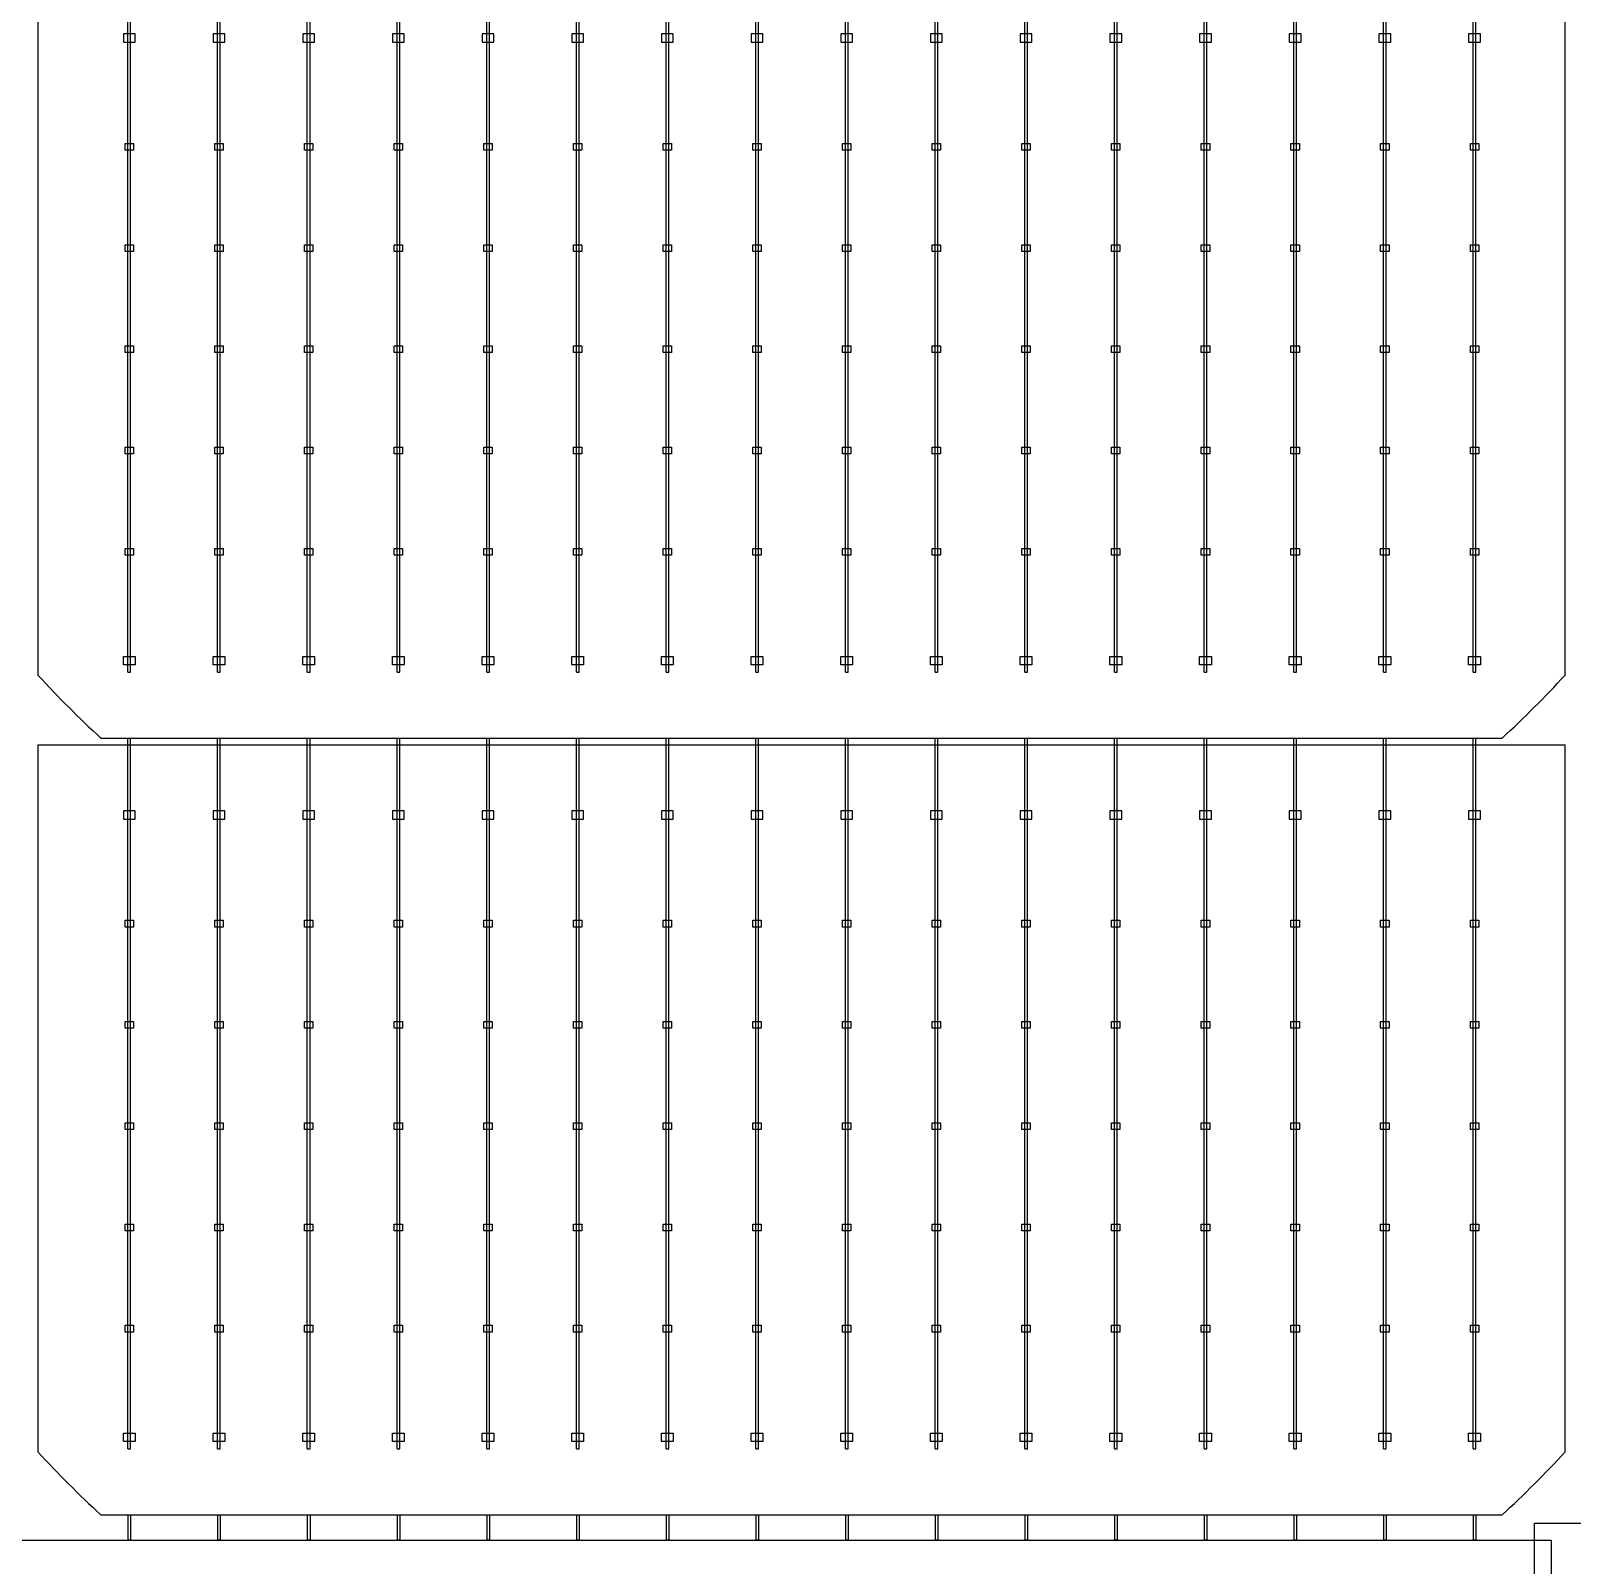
# Model space of a CAD drawing. Header units: millimetres. Extents: x 10297564 to 11610295, y -9287743 to -8409454.
# Drawn here: x 10669964 to 10671439, y -9198274 to -9196806 of the extents above; entities that cross this region are included whole.
import ezdxf

# ---------------------------------------------------------------- set-up
doc = ezdxf.new("R2010")
doc.units = ezdxf.units.MM
doc.header["$LTSCALE"] = 100
doc.layers.add('TEXTLINE', color=1, linetype='Continuous')

# ---------------------------------------------------------------- blocks, each defined once
blk = doc.blocks.new('635W')
for p, q in [((10686473.86, -10025292.66), (10686473.86, -10025207.86)), ((10686474.18, -10025292.66), (10686474.18, -10025207.86)), ((10686484.56, -10025292.66), (10686484.56, -10025207.86)), ((10686484.88, -10025292.66), (10686484.88, -10025207.86)), ((10686495.26, -10025292.66), (10686495.26, -10025207.86)), ((10686495.58, -10025292.66), (10686495.58, -10025207.86)), ((10686505.96, -10025292.66), (10686505.96, -10025207.86)), ((10686506.28, -10025292.66), (10686506.28, -10025207.86)), ((10686516.66, -10025292.66), (10686516.66, -10025207.86)), ((10686516.98, -10025292.66), (10686516.98, -10025207.86)), ((10686527.36, -10025292.66), (10686527.36, -10025207.86)), ((10686527.68, -10025292.66), (10686527.68, -10025207.86)), ((10686538.06, -10025292.66), (10686538.06, -10025207.86)), ((10686538.38, -10025292.66), (10686538.38, -10025207.86)), ((10686548.76, -10025292.66), (10686548.76, -10025207.86)), ((10686549.08, -10025292.66), (10686549.08, -10025207.86)), ((10686559.46, -10025292.66), (10686559.46, -10025207.86)), ((10686559.78, -10025292.66), (10686559.78, -10025207.86)), ((10686570.16, -10025292.66), (10686570.16, -10025207.86)), ((10686570.48, -10025292.66), (10686570.48, -10025207.86)), ((10686580.86, -10025292.66), (10686580.86, -10025207.86)), ((10686581.18, -10025292.66), (10686581.18, -10025207.86)), ((10686591.56, -10025292.66), (10686591.56, -10025207.86)), ((10686591.88, -10025292.66), (10686591.88, -10025207.86)), ((10686602.26, -10025292.66), (10686602.26, -10025207.86)), ((10686602.58, -10025292.66), (10686602.58, -10025207.86)), ((10686612.96, -10025292.66), (10686612.96, -10025207.86)), ((10686613.28, -10025292.66), (10686613.28, -10025207.86)), ((10686623.66, -10025292.66), (10686623.66, -10025207.86)), ((10686623.98, -10025292.66), (10686623.98, -10025207.86)), ((10686634.36, -10025292.66), (10686634.36, -10025207.86)), ((10686634.68, -10025292.66), (10686634.68, -10025207.86)), ((10686473.86, -10025385.34), (10686473.86, -10025300.53)), ((10686474.18, -10025385.34), (10686474.18, -10025300.53)), ((10686484.56, -10025385.34), (10686484.56, -10025300.53)), ((10686484.88, -10025385.34), (10686484.88, -10025300.53)), ((10686495.26, -10025385.34), (10686495.26, -10025300.53)), ((10686495.58, -10025385.34), (10686495.58, -10025300.53)), ((10686505.96, -10025385.34), (10686505.96, -10025300.53)), ((10686506.28, -10025385.34), (10686506.28, -10025300.53)), ((10686516.66, -10025385.34), (10686516.66, -10025300.53)), ((10686516.98, -10025385.34), (10686516.98, -10025300.53)), ((10686527.36, -10025385.34), (10686527.36, -10025300.53)), ((10686527.68, -10025385.34), (10686527.68, -10025300.53)), ((10686538.06, -10025385.34), (10686538.06, -10025300.53)), ((10686538.38, -10025385.34), (10686538.38, -10025300.53)), ((10686548.76, -10025385.34), (10686548.76, -10025300.53)), ((10686549.08, -10025385.34), (10686549.08, -10025300.53)), ((10686559.46, -10025385.34), (10686559.46, -10025300.53)), ((10686559.78, -10025385.34), (10686559.78, -10025300.53)), ((10686570.16, -10025385.34), (10686570.16, -10025300.53)), ((10686570.48, -10025385.34), (10686570.48, -10025300.53)), ((10686580.86, -10025385.34), (10686580.86, -10025300.53)), ((10686581.18, -10025385.34), (10686581.18, -10025300.53)), ((10686591.56, -10025385.34), (10686591.56, -10025300.53)), ((10686591.88, -10025385.34), (10686591.88, -10025300.53)), ((10686602.26, -10025385.34), (10686602.26, -10025300.53)), ((10686602.58, -10025385.34), (10686602.58, -10025300.53)), ((10686612.96, -10025385.34), (10686612.96, -10025300.53)), ((10686613.28, -10025385.34), (10686613.28, -10025300.53)), ((10686623.66, -10025385.34), (10686623.66, -10025300.53)), ((10686623.98, -10025385.34), (10686623.98, -10025300.53)), ((10686634.36, -10025385.34), (10686634.36, -10025300.53)), ((10686634.68, -10025385.34), (10686634.68, -10025300.53)), ((10686463.12, -10025301.34), (10686645.32, -10025301.34)), ((10686473.86, -10025393.21), (10686473.86, -10025396.21)), ((10686474.18, -10025393.21), (10686474.18, -10025396.21)), ((10686484.56, -10025393.21), (10686484.56, -10025396.21)), ((10686484.88, -10025393.21), (10686484.88, -10025396.21)), ((10686495.26, -10025393.21), (10686495.26, -10025396.21)), ((10686495.58, -10025393.21), (10686495.58, -10025396.21)), ((10686505.96, -10025393.21), (10686505.96, -10025396.21)), ((10686506.28, -10025393.21), (10686506.28, -10025396.21)), ((10686516.66, -10025393.21), (10686516.66, -10025396.21)), ((10686516.98, -10025393.21), (10686516.98, -10025396.21)), ((10686527.36, -10025393.21), (10686527.36, -10025396.21)), ((10686527.68, -10025393.21), (10686527.68, -10025396.21)), ((10686538.06, -10025393.21), (10686538.06, -10025396.21)), ((10686538.38, -10025393.21), (10686538.38, -10025396.21)), ((10686548.76, -10025393.21), (10686548.76, -10025396.21)), ((10686549.08, -10025393.21), (10686549.08, -10025396.21)), ((10686559.46, -10025393.21), (10686559.46, -10025396.21)), ((10686559.78, -10025393.21), (10686559.78, -10025396.21)), ((10686570.16, -10025393.21), (10686570.16, -10025396.21)), ((10686570.48, -10025393.21), (10686570.48, -10025396.21)), ((10686580.86, -10025393.21), (10686580.86, -10025396.21)), ((10686581.18, -10025393.21), (10686581.18, -10025396.21)), ((10686591.56, -10025393.21), (10686591.56, -10025396.21)), ((10686591.88, -10025393.21), (10686591.88, -10025396.21)), ((10686602.26, -10025393.21), (10686602.26, -10025396.21)), ((10686602.58, -10025393.21), (10686602.58, -10025396.21)), ((10686612.96, -10025393.21), (10686612.96, -10025396.21)), ((10686613.28, -10025393.21), (10686613.28, -10025396.21)), ((10686623.66, -10025393.21), (10686623.66, -10025396.21)), ((10686623.98, -10025393.21), (10686623.98, -10025396.21)), ((10686634.36, -10025393.21), (10686634.36, -10025396.21)), ((10686634.68, -10025393.21), (10686634.68, -10025396.21)), ((10686474.18, -10025396.21), (10686473.86, -10025396.21)), ((10686484.88, -10025396.21), (10686484.56, -10025396.21)), ((10686495.58, -10025396.21), (10686495.26, -10025396.21)), ((10686506.28, -10025396.21), (10686505.96, -10025396.21)), ((10686516.98, -10025396.21), (10686516.66, -10025396.21)), ((10686527.68, -10025396.21), (10686527.36, -10025396.21)), ((10686538.38, -10025396.21), (10686538.06, -10025396.21)), ((10686549.08, -10025396.21), (10686548.76, -10025396.21)), ((10686559.78, -10025396.21), (10686559.46, -10025396.21)), ((10686570.48, -10025396.21), (10686570.16, -10025396.21)), ((10686581.18, -10025396.21), (10686580.86, -10025396.21)), ((10686591.88, -10025396.21), (10686591.56, -10025396.21)), ((10686602.58, -10025396.21), (10686602.26, -10025396.21)), ((10686613.28, -10025396.21), (10686612.96, -10025396.21)), ((10686623.98, -10025396.21), (10686623.66, -10025396.21)), ((10686634.68, -10025396.21), (10686634.36, -10025396.21))]:
    blk.add_line(p, q)
for points in [[(10686463.12, -10025208.66), (10686463.12, -10025293.03)], [(10686645.32, -10025293.03), (10686645.32, -10025208.66)], [(10686473.86, -10025292.66), (10686474.18, -10025292.66)], [(10686484.56, -10025292.66), (10686484.88, -10025292.66)], [(10686495.26, -10025292.66), (10686495.58, -10025292.66)], [(10686505.96, -10025292.66), (10686506.28, -10025292.66)], [(10686516.66, -10025292.66), (10686516.98, -10025292.66)], [(10686527.36, -10025292.66), (10686527.68, -10025292.66)], [(10686538.06, -10025292.66), (10686538.38, -10025292.66)], [(10686548.76, -10025292.66), (10686549.08, -10025292.66)], [(10686559.46, -10025292.66), (10686559.78, -10025292.66)], [(10686570.16, -10025292.66), (10686570.48, -10025292.66)], [(10686580.86, -10025292.66), (10686581.18, -10025292.66)], [(10686591.56, -10025292.66), (10686591.88, -10025292.66)], [(10686602.26, -10025292.66), (10686602.58, -10025292.66)], [(10686612.96, -10025292.66), (10686613.28, -10025292.66)], [(10686623.66, -10025292.66), (10686623.98, -10025292.66)], [(10686634.36, -10025292.66), (10686634.68, -10025292.66)], [(10686470.63, -10025300.54), (10686637.82, -10025300.54)], [(10686463.12, -10025301.34), (10686463.12, -10025385.71)], [(10686645.32, -10025385.71), (10686645.32, -10025301.34)], [(10686473.86, -10025385.34), (10686474.18, -10025385.34)], [(10686484.56, -10025385.34), (10686484.88, -10025385.34)], [(10686495.26, -10025385.34), (10686495.58, -10025385.34)], [(10686505.96, -10025385.34), (10686506.28, -10025385.34)], [(10686516.66, -10025385.34), (10686516.98, -10025385.34)], [(10686527.36, -10025385.34), (10686527.68, -10025385.34)], [(10686538.06, -10025385.34), (10686538.38, -10025385.34)], [(10686548.76, -10025385.34), (10686549.08, -10025385.34)], [(10686559.46, -10025385.34), (10686559.78, -10025385.34)], [(10686570.16, -10025385.34), (10686570.48, -10025385.34)], [(10686580.86, -10025385.34), (10686581.18, -10025385.34)], [(10686591.56, -10025385.34), (10686591.88, -10025385.34)], [(10686602.26, -10025385.34), (10686602.58, -10025385.34)], [(10686612.96, -10025385.34), (10686613.28, -10025385.34)], [(10686623.66, -10025385.34), (10686623.98, -10025385.34)], [(10686634.36, -10025385.34), (10686634.68, -10025385.34)], [(10686470.63, -10025393.21), (10686637.82, -10025393.21)]]:
    blk.add_lwpolyline(points)
for points in [[(10686474.72, -10025217.53), (10686474.72, -10025216.53), (10686473.32, -10025216.53), (10686473.32, -10025217.53)], [(10686485.42, -10025217.53), (10686485.42, -10025216.53), (10686484.02, -10025216.53), (10686484.02, -10025217.53)], [(10686496.12, -10025217.53), (10686496.12, -10025216.53), (10686494.72, -10025216.53), (10686494.72, -10025217.53)], [(10686506.82, -10025217.53), (10686506.82, -10025216.53), (10686505.42, -10025216.53), (10686505.42, -10025217.53)], [(10686517.52, -10025217.53), (10686517.52, -10025216.53), (10686516.12, -10025216.53), (10686516.12, -10025217.53)], [(10686528.22, -10025217.53), (10686528.22, -10025216.53), (10686526.82, -10025216.53), (10686526.82, -10025217.53)], [(10686538.92, -10025217.53), (10686538.92, -10025216.53), (10686537.52, -10025216.53), (10686537.52, -10025217.53)], [(10686549.62, -10025217.53), (10686549.62, -10025216.53), (10686548.22, -10025216.53), (10686548.22, -10025217.53)], [(10686560.32, -10025217.53), (10686560.32, -10025216.53), (10686558.92, -10025216.53), (10686558.92, -10025217.53)], [(10686571.02, -10025217.53), (10686571.02, -10025216.53), (10686569.62, -10025216.53), (10686569.62, -10025217.53)], [(10686581.72, -10025217.53), (10686581.72, -10025216.53), (10686580.32, -10025216.53), (10686580.32, -10025217.53)], [(10686592.42, -10025217.53), (10686592.42, -10025216.53), (10686591.02, -10025216.53), (10686591.02, -10025217.53)], [(10686603.12, -10025217.53), (10686603.12, -10025216.53), (10686601.72, -10025216.53), (10686601.72, -10025217.53)], [(10686613.82, -10025217.53), (10686613.82, -10025216.53), (10686612.42, -10025216.53), (10686612.42, -10025217.53)], [(10686624.52, -10025217.53), (10686624.52, -10025216.53), (10686623.12, -10025216.53), (10686623.12, -10025217.53)], [(10686635.22, -10025217.53), (10686635.22, -10025216.53), (10686633.82, -10025216.53), (10686633.82, -10025217.53)], [(10686473.52, -10025229.6), (10686474.52, -10025229.6), (10686474.52, -10025230.4), (10686473.52, -10025230.4)], [(10686484.22, -10025229.6), (10686485.22, -10025229.6), (10686485.22, -10025230.4), (10686484.22, -10025230.4)], [(10686494.92, -10025229.6), (10686495.92, -10025229.6), (10686495.92, -10025230.4), (10686494.92, -10025230.4)], [(10686505.62, -10025229.6), (10686506.62, -10025229.6), (10686506.62, -10025230.4), (10686505.62, -10025230.4)], [(10686516.32, -10025229.6), (10686517.32, -10025229.6), (10686517.32, -10025230.4), (10686516.32, -10025230.4)], [(10686527.02, -10025229.6), (10686528.02, -10025229.6), (10686528.02, -10025230.4), (10686527.02, -10025230.4)], [(10686537.72, -10025229.6), (10686538.72, -10025229.6), (10686538.72, -10025230.4), (10686537.72, -10025230.4)], [(10686548.42, -10025229.6), (10686549.42, -10025229.6), (10686549.42, -10025230.4), (10686548.42, -10025230.4)], [(10686559.12, -10025229.6), (10686560.12, -10025229.6), (10686560.12, -10025230.4), (10686559.12, -10025230.4)], [(10686569.82, -10025229.6), (10686570.82, -10025229.6), (10686570.82, -10025230.4), (10686569.82, -10025230.4)], [(10686580.52, -10025229.6), (10686581.52, -10025229.6), (10686581.52, -10025230.4), (10686580.52, -10025230.4)], [(10686591.22, -10025229.6), (10686592.22, -10025229.6), (10686592.22, -10025230.4), (10686591.22, -10025230.4)], [(10686601.92, -10025229.6), (10686602.92, -10025229.6), (10686602.92, -10025230.4), (10686601.92, -10025230.4)], [(10686612.62, -10025229.6), (10686613.62, -10025229.6), (10686613.62, -10025230.4), (10686612.62, -10025230.4)], [(10686623.32, -10025229.6), (10686624.32, -10025229.6), (10686624.32, -10025230.4), (10686623.32, -10025230.4)], [(10686634.02, -10025229.6), (10686635.02, -10025229.6), (10686635.02, -10025230.4), (10686634.02, -10025230.4)], [(10686473.52, -10025241.68), (10686474.52, -10025241.68), (10686474.52, -10025242.48), (10686473.52, -10025242.48)], [(10686484.22, -10025241.68), (10686485.22, -10025241.68), (10686485.22, -10025242.48), (10686484.22, -10025242.48)], [(10686494.92, -10025241.68), (10686495.92, -10025241.68), (10686495.92, -10025242.48), (10686494.92, -10025242.48)], [(10686505.62, -10025241.68), (10686506.62, -10025241.68), (10686506.62, -10025242.48), (10686505.62, -10025242.48)], [(10686516.32, -10025241.68), (10686517.32, -10025241.68), (10686517.32, -10025242.48), (10686516.32, -10025242.48)], [(10686527.02, -10025241.68), (10686528.02, -10025241.68), (10686528.02, -10025242.48), (10686527.02, -10025242.48)], [(10686537.72, -10025241.68), (10686538.72, -10025241.68), (10686538.72, -10025242.48), (10686537.72, -10025242.48)], [(10686548.42, -10025241.68), (10686549.42, -10025241.68), (10686549.42, -10025242.48), (10686548.42, -10025242.48)], [(10686559.12, -10025241.68), (10686560.12, -10025241.68), (10686560.12, -10025242.48), (10686559.12, -10025242.48)], [(10686569.82, -10025241.68), (10686570.82, -10025241.68), (10686570.82, -10025242.48), (10686569.82, -10025242.48)], [(10686580.52, -10025241.68), (10686581.52, -10025241.68), (10686581.52, -10025242.48), (10686580.52, -10025242.48)], [(10686591.22, -10025241.68), (10686592.22, -10025241.68), (10686592.22, -10025242.48), (10686591.22, -10025242.48)], [(10686601.92, -10025241.68), (10686602.92, -10025241.68), (10686602.92, -10025242.48), (10686601.92, -10025242.48)], [(10686612.62, -10025241.68), (10686613.62, -10025241.68), (10686613.62, -10025242.48), (10686612.62, -10025242.48)], [(10686623.32, -10025241.68), (10686624.32, -10025241.68), (10686624.32, -10025242.48), (10686623.32, -10025242.48)], [(10686634.02, -10025241.68), (10686635.02, -10025241.68), (10686635.02, -10025242.48), (10686634.02, -10025242.48)], [(10686473.52, -10025253.76), (10686474.52, -10025253.76), (10686474.52, -10025254.56), (10686473.52, -10025254.56)], [(10686484.22, -10025253.76), (10686485.22, -10025253.76), (10686485.22, -10025254.56), (10686484.22, -10025254.56)], [(10686494.92, -10025253.76), (10686495.92, -10025253.76), (10686495.92, -10025254.56), (10686494.92, -10025254.56)], [(10686505.62, -10025253.76), (10686506.62, -10025253.76), (10686506.62, -10025254.56), (10686505.62, -10025254.56)], [(10686516.32, -10025253.76), (10686517.32, -10025253.76), (10686517.32, -10025254.56), (10686516.32, -10025254.56)], [(10686527.02, -10025253.76), (10686528.02, -10025253.76), (10686528.02, -10025254.56), (10686527.02, -10025254.56)], [(10686537.72, -10025253.76), (10686538.72, -10025253.76), (10686538.72, -10025254.56), (10686537.72, -10025254.56)], [(10686548.42, -10025253.76), (10686549.42, -10025253.76), (10686549.42, -10025254.56), (10686548.42, -10025254.56)], [(10686559.12, -10025253.76), (10686560.12, -10025253.76), (10686560.12, -10025254.56), (10686559.12, -10025254.56)], [(10686569.82, -10025253.76), (10686570.82, -10025253.76), (10686570.82, -10025254.56), (10686569.82, -10025254.56)], [(10686580.52, -10025253.76), (10686581.52, -10025253.76), (10686581.52, -10025254.56), (10686580.52, -10025254.56)], [(10686591.22, -10025253.76), (10686592.22, -10025253.76), (10686592.22, -10025254.56), (10686591.22, -10025254.56)], [(10686601.92, -10025253.76), (10686602.92, -10025253.76), (10686602.92, -10025254.56), (10686601.92, -10025254.56)], [(10686612.62, -10025253.76), (10686613.62, -10025253.76), (10686613.62, -10025254.56), (10686612.62, -10025254.56)], [(10686623.32, -10025253.76), (10686624.32, -10025253.76), (10686624.32, -10025254.56), (10686623.32, -10025254.56)], [(10686634.02, -10025253.76), (10686635.02, -10025253.76), (10686635.02, -10025254.56), (10686634.02, -10025254.56)], [(10686473.52, -10025265.84), (10686474.52, -10025265.84), (10686474.52, -10025266.64), (10686473.52, -10025266.64)], [(10686484.22, -10025265.84), (10686485.22, -10025265.84), (10686485.22, -10025266.64), (10686484.22, -10025266.64)], [(10686494.92, -10025265.84), (10686495.92, -10025265.84), (10686495.92, -10025266.64), (10686494.92, -10025266.64)], [(10686505.62, -10025265.84), (10686506.62, -10025265.84), (10686506.62, -10025266.64), (10686505.62, -10025266.64)], [(10686516.32, -10025265.84), (10686517.32, -10025265.84), (10686517.32, -10025266.64), (10686516.32, -10025266.64)], [(10686527.02, -10025265.84), (10686528.02, -10025265.84), (10686528.02, -10025266.64), (10686527.02, -10025266.64)], [(10686537.72, -10025265.84), (10686538.72, -10025265.84), (10686538.72, -10025266.64), (10686537.72, -10025266.64)], [(10686548.42, -10025265.84), (10686549.42, -10025265.84), (10686549.42, -10025266.64), (10686548.42, -10025266.64)], [(10686559.12, -10025265.84), (10686560.12, -10025265.84), (10686560.12, -10025266.64), (10686559.12, -10025266.64)], [(10686569.82, -10025265.84), (10686570.82, -10025265.84), (10686570.82, -10025266.64), (10686569.82, -10025266.64)], [(10686580.52, -10025265.84), (10686581.52, -10025265.84), (10686581.52, -10025266.64), (10686580.52, -10025266.64)], [(10686591.22, -10025265.84), (10686592.22, -10025265.84), (10686592.22, -10025266.64), (10686591.22, -10025266.64)], [(10686601.92, -10025265.84), (10686602.92, -10025265.84), (10686602.92, -10025266.64), (10686601.92, -10025266.64)], [(10686612.62, -10025265.84), (10686613.62, -10025265.84), (10686613.62, -10025266.64), (10686612.62, -10025266.64)], [(10686623.32, -10025265.84), (10686624.32, -10025265.84), (10686624.32, -10025266.64), (10686623.32, -10025266.64)], [(10686634.02, -10025265.84), (10686635.02, -10025265.84), (10686635.02, -10025266.64), (10686634.02, -10025266.64)], [(10686473.52, -10025277.92), (10686474.52, -10025277.92), (10686474.52, -10025278.72), (10686473.52, -10025278.72)], [(10686484.22, -10025277.92), (10686485.22, -10025277.92), (10686485.22, -10025278.72), (10686484.22, -10025278.72)], [(10686494.92, -10025277.92), (10686495.92, -10025277.92), (10686495.92, -10025278.72), (10686494.92, -10025278.72)], [(10686505.62, -10025277.92), (10686506.62, -10025277.92), (10686506.62, -10025278.72), (10686505.62, -10025278.72)], [(10686516.32, -10025277.92), (10686517.32, -10025277.92), (10686517.32, -10025278.72), (10686516.32, -10025278.72)], [(10686527.02, -10025277.92), (10686528.02, -10025277.92), (10686528.02, -10025278.72), (10686527.02, -10025278.72)], [(10686537.72, -10025277.92), (10686538.72, -10025277.92), (10686538.72, -10025278.72), (10686537.72, -10025278.72)], [(10686548.42, -10025277.92), (10686549.42, -10025277.92), (10686549.42, -10025278.72), (10686548.42, -10025278.72)], [(10686559.12, -10025277.92), (10686560.12, -10025277.92), (10686560.12, -10025278.72), (10686559.12, -10025278.72)], [(10686569.82, -10025277.92), (10686570.82, -10025277.92), (10686570.82, -10025278.72), (10686569.82, -10025278.72)], [(10686580.52, -10025277.92), (10686581.52, -10025277.92), (10686581.52, -10025278.72), (10686580.52, -10025278.72)], [(10686591.22, -10025277.92), (10686592.22, -10025277.92), (10686592.22, -10025278.72), (10686591.22, -10025278.72)], [(10686601.92, -10025277.92), (10686602.92, -10025277.92), (10686602.92, -10025278.72), (10686601.92, -10025278.72)], [(10686612.62, -10025277.92), (10686613.62, -10025277.92), (10686613.62, -10025278.72), (10686612.62, -10025278.72)], [(10686623.32, -10025277.92), (10686624.32, -10025277.92), (10686624.32, -10025278.72), (10686623.32, -10025278.72)], [(10686634.02, -10025277.92), (10686635.02, -10025277.92), (10686635.02, -10025278.72), (10686634.02, -10025278.72)], [(10686474.72, -10025290.79), (10686474.72, -10025291.79), (10686473.32, -10025291.79), (10686473.32, -10025290.79)], [(10686485.42, -10025290.79), (10686485.42, -10025291.79), (10686484.02, -10025291.79), (10686484.02, -10025290.79)], [(10686496.12, -10025290.79), (10686496.12, -10025291.79), (10686494.72, -10025291.79), (10686494.72, -10025290.79)], [(10686506.82, -10025290.79), (10686506.82, -10025291.79), (10686505.42, -10025291.79), (10686505.42, -10025290.79)], [(10686517.52, -10025290.79), (10686517.52, -10025291.79), (10686516.12, -10025291.79), (10686516.12, -10025290.79)], [(10686528.22, -10025290.79), (10686528.22, -10025291.79), (10686526.82, -10025291.79), (10686526.82, -10025290.79)], [(10686538.92, -10025290.79), (10686538.92, -10025291.79), (10686537.52, -10025291.79), (10686537.52, -10025290.79)], [(10686549.62, -10025290.79), (10686549.62, -10025291.79), (10686548.22, -10025291.79), (10686548.22, -10025290.79)], [(10686560.32, -10025290.79), (10686560.32, -10025291.79), (10686558.92, -10025291.79), (10686558.92, -10025290.79)], [(10686571.02, -10025290.79), (10686571.02, -10025291.79), (10686569.62, -10025291.79), (10686569.62, -10025290.79)], [(10686581.72, -10025290.79), (10686581.72, -10025291.79), (10686580.32, -10025291.79), (10686580.32, -10025290.79)], [(10686592.42, -10025290.79), (10686592.42, -10025291.79), (10686591.02, -10025291.79), (10686591.02, -10025290.79)], [(10686603.12, -10025290.79), (10686603.12, -10025291.79), (10686601.72, -10025291.79), (10686601.72, -10025290.79)], [(10686613.82, -10025290.79), (10686613.82, -10025291.79), (10686612.42, -10025291.79), (10686612.42, -10025290.79)], [(10686624.52, -10025290.79), (10686624.52, -10025291.79), (10686623.12, -10025291.79), (10686623.12, -10025290.79)], [(10686635.22, -10025290.79), (10686635.22, -10025291.79), (10686633.82, -10025291.79), (10686633.82, -10025290.79)], [(10686474.72, -10025310.21), (10686474.72, -10025309.21), (10686473.32, -10025309.21), (10686473.32, -10025310.21)], [(10686485.42, -10025310.21), (10686485.42, -10025309.21), (10686484.02, -10025309.21), (10686484.02, -10025310.21)], [(10686496.12, -10025310.21), (10686496.12, -10025309.21), (10686494.72, -10025309.21), (10686494.72, -10025310.21)], [(10686506.82, -10025310.21), (10686506.82, -10025309.21), (10686505.42, -10025309.21), (10686505.42, -10025310.21)], [(10686517.52, -10025310.21), (10686517.52, -10025309.21), (10686516.12, -10025309.21), (10686516.12, -10025310.21)], [(10686528.22, -10025310.21), (10686528.22, -10025309.21), (10686526.82, -10025309.21), (10686526.82, -10025310.21)], [(10686538.92, -10025310.21), (10686538.92, -10025309.21), (10686537.52, -10025309.21), (10686537.52, -10025310.21)], [(10686549.62, -10025310.21), (10686549.62, -10025309.21), (10686548.22, -10025309.21), (10686548.22, -10025310.21)], [(10686560.32, -10025310.21), (10686560.32, -10025309.21), (10686558.92, -10025309.21), (10686558.92, -10025310.21)], [(10686571.02, -10025310.21), (10686571.02, -10025309.21), (10686569.62, -10025309.21), (10686569.62, -10025310.21)], [(10686581.72, -10025310.21), (10686581.72, -10025309.21), (10686580.32, -10025309.21), (10686580.32, -10025310.21)], [(10686592.42, -10025310.21), (10686592.42, -10025309.21), (10686591.02, -10025309.21), (10686591.02, -10025310.21)], [(10686603.12, -10025310.21), (10686603.12, -10025309.21), (10686601.72, -10025309.21), (10686601.72, -10025310.21)], [(10686613.82, -10025310.21), (10686613.82, -10025309.21), (10686612.42, -10025309.21), (10686612.42, -10025310.21)], [(10686624.52, -10025310.21), (10686624.52, -10025309.21), (10686623.12, -10025309.21), (10686623.12, -10025310.21)], [(10686635.22, -10025310.21), (10686635.22, -10025309.21), (10686633.82, -10025309.21), (10686633.82, -10025310.21)], [(10686473.52, -10025322.28), (10686474.52, -10025322.28), (10686474.52, -10025323.08), (10686473.52, -10025323.08)], [(10686484.22, -10025322.28), (10686485.22, -10025322.28), (10686485.22, -10025323.08), (10686484.22, -10025323.08)], [(10686494.92, -10025322.28), (10686495.92, -10025322.28), (10686495.92, -10025323.08), (10686494.92, -10025323.08)], [(10686505.62, -10025322.28), (10686506.62, -10025322.28), (10686506.62, -10025323.08), (10686505.62, -10025323.08)], [(10686516.32, -10025322.28), (10686517.32, -10025322.28), (10686517.32, -10025323.08), (10686516.32, -10025323.08)], [(10686527.02, -10025322.28), (10686528.02, -10025322.28), (10686528.02, -10025323.08), (10686527.02, -10025323.08)], [(10686537.72, -10025322.28), (10686538.72, -10025322.28), (10686538.72, -10025323.08), (10686537.72, -10025323.08)], [(10686548.42, -10025322.28), (10686549.42, -10025322.28), (10686549.42, -10025323.08), (10686548.42, -10025323.08)], [(10686559.12, -10025322.28), (10686560.12, -10025322.28), (10686560.12, -10025323.08), (10686559.12, -10025323.08)], [(10686569.82, -10025322.28), (10686570.82, -10025322.28), (10686570.82, -10025323.08), (10686569.82, -10025323.08)], [(10686580.52, -10025322.28), (10686581.52, -10025322.28), (10686581.52, -10025323.08), (10686580.52, -10025323.08)], [(10686591.22, -10025322.28), (10686592.22, -10025322.28), (10686592.22, -10025323.08), (10686591.22, -10025323.08)], [(10686601.92, -10025322.28), (10686602.92, -10025322.28), (10686602.92, -10025323.08), (10686601.92, -10025323.08)], [(10686612.62, -10025322.28), (10686613.62, -10025322.28), (10686613.62, -10025323.08), (10686612.62, -10025323.08)], [(10686623.32, -10025322.28), (10686624.32, -10025322.28), (10686624.32, -10025323.08), (10686623.32, -10025323.08)], [(10686634.02, -10025322.28), (10686635.02, -10025322.28), (10686635.02, -10025323.08), (10686634.02, -10025323.08)], [(10686473.52, -10025334.36), (10686474.52, -10025334.36), (10686474.52, -10025335.16), (10686473.52, -10025335.16)], [(10686484.22, -10025334.36), (10686485.22, -10025334.36), (10686485.22, -10025335.16), (10686484.22, -10025335.16)], [(10686494.92, -10025334.36), (10686495.92, -10025334.36), (10686495.92, -10025335.16), (10686494.92, -10025335.16)], [(10686505.62, -10025334.36), (10686506.62, -10025334.36), (10686506.62, -10025335.16), (10686505.62, -10025335.16)], [(10686516.32, -10025334.36), (10686517.32, -10025334.36), (10686517.32, -10025335.16), (10686516.32, -10025335.16)], [(10686527.02, -10025334.36), (10686528.02, -10025334.36), (10686528.02, -10025335.16), (10686527.02, -10025335.16)], [(10686537.72, -10025334.36), (10686538.72, -10025334.36), (10686538.72, -10025335.16), (10686537.72, -10025335.16)], [(10686548.42, -10025334.36), (10686549.42, -10025334.36), (10686549.42, -10025335.16), (10686548.42, -10025335.16)], [(10686559.12, -10025334.36), (10686560.12, -10025334.36), (10686560.12, -10025335.16), (10686559.12, -10025335.16)], [(10686569.82, -10025334.36), (10686570.82, -10025334.36), (10686570.82, -10025335.16), (10686569.82, -10025335.16)], [(10686580.52, -10025334.36), (10686581.52, -10025334.36), (10686581.52, -10025335.16), (10686580.52, -10025335.16)], [(10686591.22, -10025334.36), (10686592.22, -10025334.36), (10686592.22, -10025335.16), (10686591.22, -10025335.16)], [(10686601.92, -10025334.36), (10686602.92, -10025334.36), (10686602.92, -10025335.16), (10686601.92, -10025335.16)], [(10686612.62, -10025334.36), (10686613.62, -10025334.36), (10686613.62, -10025335.16), (10686612.62, -10025335.16)], [(10686623.32, -10025334.36), (10686624.32, -10025334.36), (10686624.32, -10025335.16), (10686623.32, -10025335.16)], [(10686634.02, -10025334.36), (10686635.02, -10025334.36), (10686635.02, -10025335.16), (10686634.02, -10025335.16)], [(10686473.52, -10025346.44), (10686474.52, -10025346.44), (10686474.52, -10025347.24), (10686473.52, -10025347.24)], [(10686484.22, -10025346.44), (10686485.22, -10025346.44), (10686485.22, -10025347.24), (10686484.22, -10025347.24)], [(10686494.92, -10025346.44), (10686495.92, -10025346.44), (10686495.92, -10025347.24), (10686494.92, -10025347.24)], [(10686505.62, -10025346.44), (10686506.62, -10025346.44), (10686506.62, -10025347.24), (10686505.62, -10025347.24)], [(10686516.32, -10025346.44), (10686517.32, -10025346.44), (10686517.32, -10025347.24), (10686516.32, -10025347.24)], [(10686527.02, -10025346.44), (10686528.02, -10025346.44), (10686528.02, -10025347.24), (10686527.02, -10025347.24)], [(10686537.72, -10025346.44), (10686538.72, -10025346.44), (10686538.72, -10025347.24), (10686537.72, -10025347.24)], [(10686548.42, -10025346.44), (10686549.42, -10025346.44), (10686549.42, -10025347.24), (10686548.42, -10025347.24)], [(10686559.12, -10025346.44), (10686560.12, -10025346.44), (10686560.12, -10025347.24), (10686559.12, -10025347.24)], [(10686569.82, -10025346.44), (10686570.82, -10025346.44), (10686570.82, -10025347.24), (10686569.82, -10025347.24)], [(10686580.52, -10025346.44), (10686581.52, -10025346.44), (10686581.52, -10025347.24), (10686580.52, -10025347.24)], [(10686591.22, -10025346.44), (10686592.22, -10025346.44), (10686592.22, -10025347.24), (10686591.22, -10025347.24)], [(10686601.92, -10025346.44), (10686602.92, -10025346.44), (10686602.92, -10025347.24), (10686601.92, -10025347.24)], [(10686612.62, -10025346.44), (10686613.62, -10025346.44), (10686613.62, -10025347.24), (10686612.62, -10025347.24)], [(10686623.32, -10025346.44), (10686624.32, -10025346.44), (10686624.32, -10025347.24), (10686623.32, -10025347.24)], [(10686634.02, -10025346.44), (10686635.02, -10025346.44), (10686635.02, -10025347.24), (10686634.02, -10025347.24)], [(10686473.52, -10025358.52), (10686474.52, -10025358.52), (10686474.52, -10025359.32), (10686473.52, -10025359.32)], [(10686484.22, -10025358.52), (10686485.22, -10025358.52), (10686485.22, -10025359.32), (10686484.22, -10025359.32)], [(10686494.92, -10025358.52), (10686495.92, -10025358.52), (10686495.92, -10025359.32), (10686494.92, -10025359.32)], [(10686505.62, -10025358.52), (10686506.62, -10025358.52), (10686506.62, -10025359.32), (10686505.62, -10025359.32)], [(10686516.32, -10025358.52), (10686517.32, -10025358.52), (10686517.32, -10025359.32), (10686516.32, -10025359.32)], [(10686527.02, -10025358.52), (10686528.02, -10025358.52), (10686528.02, -10025359.32), (10686527.02, -10025359.32)], [(10686537.72, -10025358.52), (10686538.72, -10025358.52), (10686538.72, -10025359.32), (10686537.72, -10025359.32)], [(10686548.42, -10025358.52), (10686549.42, -10025358.52), (10686549.42, -10025359.32), (10686548.42, -10025359.32)], [(10686559.12, -10025358.52), (10686560.12, -10025358.52), (10686560.12, -10025359.32), (10686559.12, -10025359.32)], [(10686569.82, -10025358.52), (10686570.82, -10025358.52), (10686570.82, -10025359.32), (10686569.82, -10025359.32)], [(10686580.52, -10025358.52), (10686581.52, -10025358.52), (10686581.52, -10025359.32), (10686580.52, -10025359.32)], [(10686591.22, -10025358.52), (10686592.22, -10025358.52), (10686592.22, -10025359.32), (10686591.22, -10025359.32)], [(10686601.92, -10025358.52), (10686602.92, -10025358.52), (10686602.92, -10025359.32), (10686601.92, -10025359.32)], [(10686612.62, -10025358.52), (10686613.62, -10025358.52), (10686613.62, -10025359.32), (10686612.62, -10025359.32)], [(10686623.32, -10025358.52), (10686624.32, -10025358.52), (10686624.32, -10025359.32), (10686623.32, -10025359.32)], [(10686634.02, -10025358.52), (10686635.02, -10025358.52), (10686635.02, -10025359.32), (10686634.02, -10025359.32)], [(10686473.52, -10025370.6), (10686474.52, -10025370.6), (10686474.52, -10025371.4), (10686473.52, -10025371.4)], [(10686484.22, -10025370.6), (10686485.22, -10025370.6), (10686485.22, -10025371.4), (10686484.22, -10025371.4)], [(10686494.92, -10025370.6), (10686495.92, -10025370.6), (10686495.92, -10025371.4), (10686494.92, -10025371.4)], [(10686505.62, -10025370.6), (10686506.62, -10025370.6), (10686506.62, -10025371.4), (10686505.62, -10025371.4)], [(10686516.32, -10025370.6), (10686517.32, -10025370.6), (10686517.32, -10025371.4), (10686516.32, -10025371.4)], [(10686527.02, -10025370.6), (10686528.02, -10025370.6), (10686528.02, -10025371.4), (10686527.02, -10025371.4)], [(10686537.72, -10025370.6), (10686538.72, -10025370.6), (10686538.72, -10025371.4), (10686537.72, -10025371.4)], [(10686548.42, -10025370.6), (10686549.42, -10025370.6), (10686549.42, -10025371.4), (10686548.42, -10025371.4)], [(10686559.12, -10025370.6), (10686560.12, -10025370.6), (10686560.12, -10025371.4), (10686559.12, -10025371.4)], [(10686569.82, -10025370.6), (10686570.82, -10025370.6), (10686570.82, -10025371.4), (10686569.82, -10025371.4)], [(10686580.52, -10025370.6), (10686581.52, -10025370.6), (10686581.52, -10025371.4), (10686580.52, -10025371.4)], [(10686591.22, -10025370.6), (10686592.22, -10025370.6), (10686592.22, -10025371.4), (10686591.22, -10025371.4)], [(10686601.92, -10025370.6), (10686602.92, -10025370.6), (10686602.92, -10025371.4), (10686601.92, -10025371.4)], [(10686612.62, -10025370.6), (10686613.62, -10025370.6), (10686613.62, -10025371.4), (10686612.62, -10025371.4)], [(10686623.32, -10025370.6), (10686624.32, -10025370.6), (10686624.32, -10025371.4), (10686623.32, -10025371.4)], [(10686634.02, -10025370.6), (10686635.02, -10025370.6), (10686635.02, -10025371.4), (10686634.02, -10025371.4)], [(10686474.72, -10025383.47), (10686474.72, -10025384.47), (10686473.32, -10025384.47), (10686473.32, -10025383.47)], [(10686485.42, -10025383.47), (10686485.42, -10025384.47), (10686484.02, -10025384.47), (10686484.02, -10025383.47)], [(10686496.12, -10025383.47), (10686496.12, -10025384.47), (10686494.72, -10025384.47), (10686494.72, -10025383.47)], [(10686506.82, -10025383.47), (10686506.82, -10025384.47), (10686505.42, -10025384.47), (10686505.42, -10025383.47)], [(10686517.52, -10025383.47), (10686517.52, -10025384.47), (10686516.12, -10025384.47), (10686516.12, -10025383.47)], [(10686528.22, -10025383.47), (10686528.22, -10025384.47), (10686526.82, -10025384.47), (10686526.82, -10025383.47)], [(10686538.92, -10025383.47), (10686538.92, -10025384.47), (10686537.52, -10025384.47), (10686537.52, -10025383.47)], [(10686549.62, -10025383.47), (10686549.62, -10025384.47), (10686548.22, -10025384.47), (10686548.22, -10025383.47)], [(10686560.32, -10025383.47), (10686560.32, -10025384.47), (10686558.92, -10025384.47), (10686558.92, -10025383.47)], [(10686571.02, -10025383.47), (10686571.02, -10025384.47), (10686569.62, -10025384.47), (10686569.62, -10025383.47)], [(10686581.72, -10025383.47), (10686581.72, -10025384.47), (10686580.32, -10025384.47), (10686580.32, -10025383.47)], [(10686592.42, -10025383.47), (10686592.42, -10025384.47), (10686591.02, -10025384.47), (10686591.02, -10025383.47)], [(10686603.12, -10025383.47), (10686603.12, -10025384.47), (10686601.72, -10025384.47), (10686601.72, -10025383.47)], [(10686613.82, -10025383.47), (10686613.82, -10025384.47), (10686612.42, -10025384.47), (10686612.42, -10025383.47)], [(10686624.52, -10025383.47), (10686624.52, -10025384.47), (10686623.12, -10025384.47), (10686623.12, -10025383.47)], [(10686635.22, -10025383.47), (10686635.22, -10025384.47), (10686633.82, -10025384.47), (10686633.82, -10025383.47)], [(10686650.67, -10025404.21), (10686641.67, -10025404.21), (10686641.67, -10025394.21), (10686650.67, -10025394.21)], [(10686643.67, -10025402.21), (10686280.67, -10025402.21), (10686280.67, -10025396.21), (10686643.67, -10025396.21)]]:
    blk.add_lwpolyline(points, close=True)
for centre, start, end in [((10686554.12, -10025209.54), 222.5369, 227.4631), ((10686554.32, -10025209.54), 312.5369, 317.4631), ((10686554.12, -10025302.21), 222.5369, 227.4631), ((10686554.32, -10025302.21), 312.5369, 317.4631)]:
    blk.add_arc(centre, 123.5, start, end)

msp = doc.modelspace()

# ---------------------------------------------------------------- wipeouts: each hides what was drawn before it
at = {"linetype": 'ByBlock'}
msp.add_wipeout([(10661157.3, -9184124), (10708842.1, -9184124), (10708842.1, -9214922.7), (10661157.3, -9214922.7)], dxfattribs=at).dxf.layer = 'TEXTLINE'

# ---------------------------------------------------------------- next in the draw order: block references
at = {"linetype": 'Continuous', "xscale": 8.019360487611644, "yscale": 8.019360487611644, "zscale": 8.019360487611644}
msp.add_blockref('635W', (-75028629, 71199016.2), dxfattribs=at)

doc.saveas('drawing.dxf')
